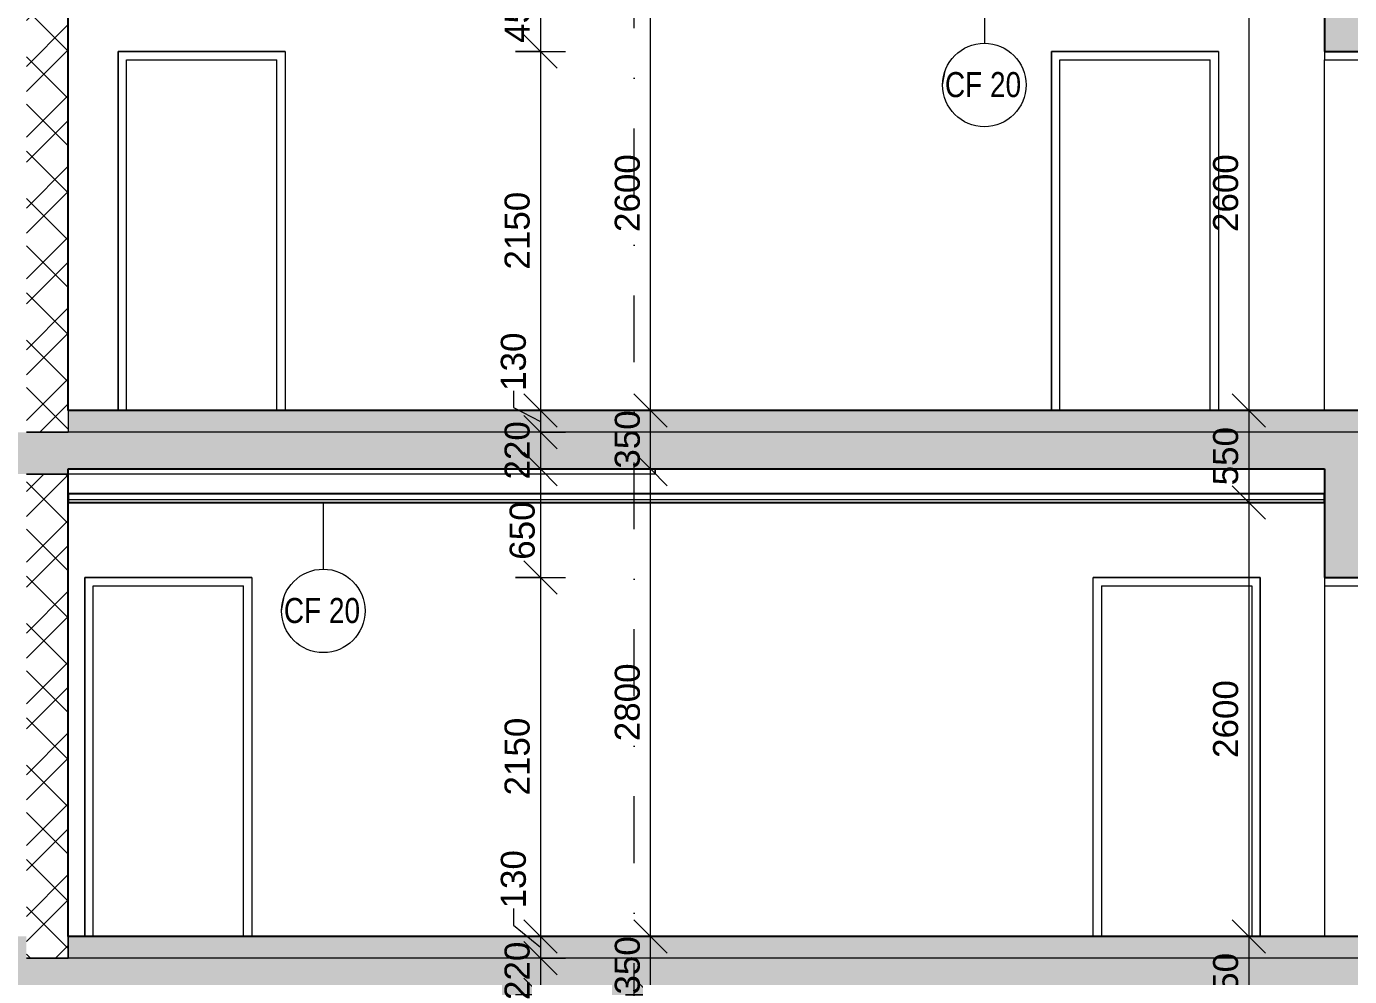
# Model space of a CAD drawing. Header units: millimetres. Extents: x -9657 to 178820, y -8645 to 72638.
# Drawn here: x 37557 to 45482, y 3810 to 9501 of the extents above; entities that cross this region are included whole.
import ezdxf

# ---------------------------------------------------------------- set-up
doc = ezdxf.new("R2010")
doc.units = ezdxf.units.MM
doc.linetypes.add('HA_DashDot_10mm-S3mm', pattern=[1000, 400, -300, 0, -300])
doc.linetypes.add('HA_Dot-S4mm', pattern=[400, 0, -400])
for name, color, linetype, lineweight in [('A-____-____-DIMS', 9, 'Continuous', 5), ('A-____-____-DIMS-100', 9, 'Continuous', 5), ('A-CLNG-____-IDEN', 9, 'Continuous', 9), ('A-CLNG-____-MCUT', 9, 'Continuous', 25), ('A-DOOR-____-MCUT', 9, 'Continuous', 9), ('A-DOOR-____-OTLN', 9, 'Continuous', 9), ('A-DOOR-FRAM-MCUT', 9, 'Continuous', 9), ('A-DOOR-FRAM-OTLN', 9, 'Continuous', 9), ('A-FLOR-____-MCUT', 9, 'Continuous', 25), ('A-FLOR-____-OTLN', 9, 'Continuous', 9), ('A-FLOR-____-PATT', 9, 'Continuous', 25), ('A-FLOR-LEVL-OTLN', 9, 'Continuous', 9), ('A-WALL-____-MCUT', 9, 'Continuous', 25), ('A-WALL-____-PATT', 9, 'Continuous', 25), ('I-WALL-____-MCUT', 9, 'Continuous', 25), ('I-WALL-____-OTLN', 9, 'Continuous', 9), ('S-GRID-____-OTLN', 9, 'Continuous', 5)]:
    doc.layers.add(name, color=color, linetype=linetype, lineweight=lineweight)
doc.styles.add('Arial_1', font='arial.ttf', dxfattribs={"height": 150})
doc.styles.add('Arial_3', font='arial.ttf', dxfattribs={"width": 0.8, "height": 150})
doc.dimstyles.new('Inner_Dimensions', dxfattribs={"dimscale": 304.8, "dimtxt": 153.03891, "dimasz": 0.656168, "dimexe": 0.492126, "dimexo": 0.0625, "dimgap": 0.065617, "dimtad": 1, "dimdec": 0, "dimzin": 0, "dimdsep": 46, "dimtxsty": 'Arial_1', "dimblk1": 'OBLIQUE', "dimblk2": 'OBLIQUE', "dimsah": 1, "dimcen": 0.09, "dimdle": 0.492126, "dimazin": 0, "dimtfac": 1, "dimtdec": 4, "dimtix": 1, "dimtmove": 1, "dimatfit": 3, "dimfxl": 0.492126, "dimfxlon": 1, "dimtvp": 1, "dimtolj": 1, "dimtzin": 0, "dimlwd": 9, "dimlwe": 9, "dimarcsym": 2})
doc.dimstyles.new('Inner_Dimensions_1', dxfattribs={"dimscale": 304.8, "dimtxt": 153.03891, "dimasz": 0.656168, "dimexe": 0.492126, "dimexo": 0.0625, "dimgap": 0.065617, "dimtad": 1, "dimdec": 0, "dimzin": 0, "dimdsep": 46, "dimtxsty": 'Arial_1', "dimblk1": 'OBLIQUE', "dimblk2": 'OBLIQUE', "dimsah": 1, "dimcen": 0.09, "dimdle": 0.492126, "dimazin": 0, "dimtfac": 1, "dimtdec": 4, "dimtix": 1, "dimtmove": 0, "dimatfit": 3, "dimfxl": 0.492126, "dimfxlon": 1, "dimtvp": 1, "dimtolj": 1, "dimtzin": 0, "dimlwd": 9, "dimlwe": 9, "dimarcsym": 2})
doc.dimstyles.new('Inner_Dimensions_2', dxfattribs={"dimscale": 304.8, "dimtxt": 153.03891, "dimasz": 0.656168, "dimexe": 0.492126, "dimexo": 0.0625, "dimgap": 0.065617, "dimtad": 1, "dimdec": 0, "dimzin": 0, "dimdsep": 46, "dimtxsty": 'Arial_1', "dimblk1": 'OBLIQUE', "dimblk2": 'OBLIQUE', "dimsah": 1, "dimcen": 0.09, "dimdle": 0.492126, "dimazin": 0, "dimtfac": 1, "dimtdec": 4, "dimtix": 1, "dimtmove": 2, "dimatfit": 3, "dimfxl": 0.492126, "dimfxlon": 1, "dimtvp": 1, "dimtolj": 1, "dimtzin": 0, "dimlwd": 9, "dimlwe": 9, "dimarcsym": 2})
pattern_1 = [(45, (-49176.07, 1865.4), (-212.132, 212.132), []), (45, (-49026.07, 1865.4), (-212.132, 212.132), []), (315, (-49176.07, 1865.4), (141.4214, 141.4214), [])]

# ---------------------------------------------------------------- blocks, each defined once
blk = doc.blocks.new('HA_DR_Single_Swing_Solid - In_BJ_900x2100_Vstup-V36-ŘEZ C-C OBJEKT C')
at = {"layer": 'A-DOOR-FRAM-OTLN', "color": 50}
for p, q in [((-34084.9, 4050), (-34084.9, 6200)), ((-33084.9, 6200), (-34084.9, 6200)), ((-33084.9, 4050), (-33084.9, 6200)), ((-34034.9, 6150), (-34034.9, 4050)), ((-34034.9, 6150), (-33134.9, 6150)), ((-33134.9, 6150), (-33134.9, 4050))]:
    blk.add_line(p, q, dxfattribs=at)
blk = doc.blocks.new('HA_DR_Single_Swing_Solid - In_BJ_900x2100_Vstup-2040228-ŘEZ C-C OBJEKT C')
at = {"layer": 'A-DOOR-FRAM-OTLN', "color": 50}
for p, q in [((-40124.9, 6200), (-40124.9, 4050)), ((-39124.9, 6200), (-40124.9, 6200)), ((-39124.9, 6200), (-39124.9, 4050)), ((-40074.9, 4050), (-40074.9, 6150)), ((-40074.9, 6150), (-39174.9, 6150)), ((-39174.9, 4050), (-39174.9, 6150))]:
    blk.add_line(p, q, dxfattribs=at)
blk = doc.blocks.new('HA_DR_Single_Swing_Solid - In_BJ_900x2100_Vstup-V38-ŘEZ C-C OBJEKT C')
at = {"layer": 'A-DOOR-____-MCUT', "color": 50}
for p, q in [((-32449.9, 9300), (-32489.9, 9300)), ((-32489.9, 9300), (-32489.9, 7200)), ((-32449.9, 7200), (-32449.9, 9300)), ((-32489.9, 7200), (-32449.9, 7200))]:
    blk.add_line(p, q, dxfattribs=at)
at = {"layer": 'A-DOOR-FRAM-MCUT', "color": 50}
for p, q in [((-32449.9, 9350), (-32699.9, 9350)), ((-32699.9, 9350), (-32699.9, 9300)), ((-32699.9, 9300), (-32449.9, 9300)), ((-32449.9, 9300), (-32449.9, 9350))]:
    blk.add_line(p, q, dxfattribs=at)
at = {"layer": 'A-DOOR-FRAM-OTLN', "color": 50}
blk.add_line((-32699.9, 7200), (-32699.9, 9300), dxfattribs=at)
blk = doc.blocks.new('HA_DR_Single_Swing_Solid - In_BJ_900x2100_Vstup-V41-ŘEZ C-C OBJEKT C')
at = {"layer": 'A-DOOR-____-MCUT', "color": 50}
for p, q in [((-32449.9, 6150), (-32489.9, 6150)), ((-32489.9, 6150), (-32489.9, 4050)), ((-32449.9, 4050), (-32449.9, 6150)), ((-32489.9, 4050), (-32449.9, 4050))]:
    blk.add_line(p, q, dxfattribs=at)
at = {"layer": 'A-DOOR-FRAM-MCUT', "color": 50}
for p, q in [((-32449.9, 6200), (-32699.9, 6200)), ((-32699.9, 6200), (-32699.9, 6150)), ((-32449.9, 6150), (-32449.9, 6200)), ((-32699.9, 6150), (-32449.9, 6150))]:
    blk.add_line(p, q, dxfattribs=at)
at = {"layer": 'A-DOOR-FRAM-OTLN', "color": 50}
blk.add_line((-32699.9, 6150), (-32699.9, 4050), dxfattribs=at)
blk = doc.blocks.new('185-01_OBJEKT C_Central_rvt-2-ŘEZ C-C OBJEKT C')
at = {"layer": 'A-FLOR-____-PATT', "lineweight": 5}
blk.add_hatch(color=7, dxfattribs=at).paths.add_polyline_path([(-23680.3, 7070), (-23434.9, 7070), (-23434.9, 7200), (-40224.9, 7200), (-40224.9, 7070), (-24227.3, 7070)])
at = {"layer": 'A-FLOR-____-PATT', "lineweight": 9}
for points in [[(-45194.9, 6820), (-40224.9, 6820), (-40224.9, 7070), (-45194.9, 7070), (-45194.9, 6825.1)], [(-23074.9, 6850), (-23074.9, 7070), (-40224.9, 7070), (-40224.9, 6850), (-23434.9, 6850)], [(-23434.9, 3700), (-23434.9, 3920), (-45194.9, 3920), (-45194.9, 3700), (-23680.3, 3700)]]:
    blk.add_hatch(color=254, dxfattribs=at).paths.add_polyline_path(points)
at = {"layer": 'A-FLOR-____-PATT', "lineweight": 5}
h = blk.add_hatch(color=7, dxfattribs=at)
h.paths.add_polyline_path([(-44734.9, 3920), (-40474.9, 3920), (-40474.9, 4050), (-44734.9, 4050)])
h.paths.add_polyline_path([(-23584.9, 3920), (-23584.9, 4050), (-40224.9, 4050), (-40224.9, 3920), (-23680.3, 3920)])
at = {"layer": 'A-WALL-____-PATT', "lineweight": 5}
h = blk.add_hatch(dxfattribs=at)
h.set_pattern_fill('FP_22', color=250, style=0, pattern_type=2)
h.set_pattern_definition(pattern_1)
h.paths.add_polyline_path([(-40474.9, 7070), (-40224.9, 7070), (-40224.9, 11106.7), (-40474.9, 11106.7), (-40474.9, 7200)])
at = {"layer": 'A-WALL-____-PATT', "lineweight": 9}
for points in [[(-32699.9, 9350), (-32449.9, 9350), (-32449.9, 10700), (-32699.9, 10700), (-32699.9, 9800)], [(-32449.9, 6200), (-32449.9, 6850), (-32699.9, 6850), (-32699.9, 6200)]]:
    blk.add_hatch(color=254, dxfattribs=at).paths.add_polyline_path(points)
at = {"layer": 'A-WALL-____-PATT', "lineweight": 5}
h = blk.add_hatch(dxfattribs=at)
h.set_pattern_fill('FP_22', color=250, style=0, pattern_type=2)
h.set_pattern_definition(pattern_1)
h.paths.add_polyline_path([(-40474.9, 3920), (-40224.9, 3920), (-40224.9, 6820), (-40474.9, 6820), (-40474.9, 4050)])
at = {"layer": 'A-CLNG-____-MCUT', "color": 10}
for p, q in [((-32699.9, 6702), (-40224.9, 6702)), ((-40224.9, 6702), (-40224.9, 6650)), ((-32699.9, 6650), (-32699.9, 6702)), ((-40224.9, 6650), (-32699.9, 6650))]:
    blk.add_line(p, q, dxfattribs=at)
at = {"layer": 'A-CLNG-____-MCUT', "color": 50, "lineweight": 9}
blk.add_line((-32699.9, 6666), (-40224.9, 6666), dxfattribs=at)
at = {"layer": 'A-FLOR-____-MCUT', "color": 10}
for p, q in [((-23434.9, 7200), (-40224.9, 7200)), ((-40224.9, 6850), (-32699.9, 6850)), ((-40224.9, 6820), (-40224.9, 6850)), ((-23584.9, 4050), (-40224.9, 4050))]:
    blk.add_line(p, q, dxfattribs=at)
at = {"layer": 'A-FLOR-____-MCUT', "color": 50, "lineweight": 9}
for p, q in [((-40224.9, 7070), (-40474.9, 7070)), ((-23434.9, 7070), (-40224.9, 7070)), ((-40474.9, 6820), (-40224.9, 6820)), ((-40224.9, 4050), (-40224.9, 3920)), ((-40224.9, 3920), (-40474.9, 3920)), ((-23584.9, 3920), (-40224.9, 3920))]:
    blk.add_line(p, q, dxfattribs=at)
at = {"layer": 'A-FLOR-____-OTLN', "color": 50}
for p, q in [((-40224.9, 7200), (-40224.9, 7070)), ((-36709.9, 6820), (-40224.9, 6820)), ((-36709.9, 6820), (-36709.9, 6850))]:
    blk.add_line(p, q, dxfattribs=at)
at = {"layer": 'A-WALL-____-MCUT', "color": 50, "lineweight": 9}
for p, q in [((-40474.9, 7070), (-40224.9, 7070)), ((-40224.9, 6820), (-40474.9, 6820)), ((-40224.9, 3920), (-40224.9, 4050)), ((-40474.9, 3920), (-40224.9, 3920))]:
    blk.add_line(p, q, dxfattribs=at)
at = {"layer": 'I-WALL-____-MCUT', "color": 10}
for p, q in [((-40224.9, 7200), (-40224.9, 11004.7)), ((-32699.9, 9800), (-32699.9, 9350)), ((-32699.9, 9350), (-32449.9, 9350)), ((-40224.9, 4050), (-40224.9, 6820)), ((-32699.9, 6850), (-32699.9, 6200)), ((-32699.9, 6200), (-32449.9, 6200))]:
    blk.add_line(p, q, dxfattribs=at)
at = {"layer": 'I-WALL-____-OTLN', "color": 50}
for p, q in [((-39924.9, 7200), (-39924.9, 9350)), ((-39924.9, 9350), (-38924.9, 9350)), ((-38924.9, 9350), (-38924.9, 7200)), ((-34334.9, 7200), (-34334.9, 9350)), ((-34334.9, 9350), (-33334.9, 9350)), ((-33334.9, 9350), (-33334.9, 7200)), ((-36709.9, 6820), (-40224.9, 6820)), ((-36709.9, 6850), (-36709.9, 6820)), ((-40124.9, 4050), (-40124.9, 6200)), ((-40124.9, 6200), (-39124.9, 6200)), ((-39124.9, 6200), (-39124.9, 4050)), ((-34084.9, 4050), (-34084.9, 6200)), ((-34084.9, 6200), (-33084.9, 6200)), ((-33084.9, 6200), (-33084.9, 4050))]:
    blk.add_line(p, q, dxfattribs=at)
at = {"layer": 'A-DOOR-____-OTLN', "color": 50, "lineweight": 9}
for name, p in [('HA_DR_Single_Swing_Solid - In_BJ_900x2100_Vstup-2040228-ŘEZ C-C OBJEKT C', (200, 3150)), ('HA_DR_Single_Swing_Solid - In_BJ_900x2100_Vstup-2040228-ŘEZ C-C OBJEKT C', (5790, 3150)), ('HA_DR_Single_Swing_Solid - In_BJ_900x2100_Vstup-V38-ŘEZ C-C OBJEKT C', (0, 0)), ('HA_DR_Single_Swing_Solid - In_BJ_900x2100_Vstup-2040228-ŘEZ C-C OBJEKT C', (0, 0)), ('HA_DR_Single_Swing_Solid - In_BJ_900x2100_Vstup-V36-ŘEZ C-C OBJEKT C', (0, 0)), ('HA_DR_Single_Swing_Solid - In_BJ_900x2100_Vstup-V41-ŘEZ C-C OBJEKT C', (0, 0))]:
    blk.add_blockref(name, p, dxfattribs=at)
blk = doc.blocks.new('DIMBLOCK52-ŘEZ C-C OBJEKT C')
at = {"layer": 'A-____-____-DIMS-100', "lineweight": 9}
for p, q in [((41295.9, 4050), (41195.9, 4150)), ((41145.9, 4050), (41445.9, 4050)), ((41295.9, 4050), (41145.9, 4050)), ((41295.9, 3700), (41295.9, 4050)), ((41295.9, 4050), (41395.9, 3950)), ((41295.9, 3700), (41195.9, 3800)), ((41145.9, 3700), (41445.9, 3700)), ((41295.9, 3700), (41145.9, 3700)), ((41295.9, 3700), (41395.9, 3600))]:
    blk.add_line(p, q, dxfattribs=at)
at = {"layer": 'A-____-____-DIMS-100', "color": 0, "lineweight": 9, "insert": (41081.2, 3701.9), "char_height": 150, "width": 415.324, "attachment_point": 1, "rotation": 90, "line_spacing_factor": 0.941778, "style": 'Arial_1'}
blk.add_mtext('350', dxfattribs=at)
blk = doc.blocks.new('_Oblique')
at = {"color": 0, "linetype": 'ByBlock', "lineweight": -2}
blk.add_line((-0.5, -0.5), (0.5, 0.5), dxfattribs=at)
blk = doc.blocks.new('DIMBLOCK53-ŘEZ C-C OBJEKT C')
at = {"layer": 'A-____-____-DIMS-100', "lineweight": 9}
for p, q in [((41295.9, 6850), (41195.9, 6950)), ((41145.9, 6850), (41445.9, 6850)), ((41295.9, 6850), (41145.9, 6850)), ((41295.9, 4050), (41295.9, 6850)), ((41295.9, 6850), (41395.9, 6750)), ((41295.9, 4050), (41195.9, 4150)), ((41145.9, 4050), (41445.9, 4050)), ((41295.9, 4050), (41145.9, 4050)), ((41295.9, 4050), (41395.9, 3950))]:
    blk.add_line(p, q, dxfattribs=at)
at = {"layer": 'A-____-____-DIMS-100', "color": 0, "lineweight": 9, "insert": (41081.2, 5219.3), "char_height": 150, "width": 553.765, "attachment_point": 1, "rotation": 90, "line_spacing_factor": 0.941778, "style": 'Arial_1'}
blk.add_mtext('2800', dxfattribs=at)
blk = doc.blocks.new('DIMBLOCK54-ŘEZ C-C OBJEKT C')
at = {"layer": 'A-____-____-DIMS-100', "lineweight": 9}
for p, q in [((41295.9, 7200), (41195.9, 7300)), ((41145.9, 7200), (41445.9, 7200)), ((41295.9, 7200), (41145.9, 7200)), ((41295.9, 6850), (41295.9, 7200)), ((41295.9, 7200), (41395.9, 7100)), ((41295.9, 6850), (41195.9, 6950)), ((41145.9, 6850), (41445.9, 6850)), ((41295.9, 6850), (41145.9, 6850)), ((41295.9, 6850), (41395.9, 6750))]:
    blk.add_line(p, q, dxfattribs=at)
at = {"layer": 'A-____-____-DIMS-100', "color": 0, "lineweight": 9, "insert": (41081.2, 6851.9), "char_height": 150, "width": 415.324, "attachment_point": 1, "rotation": 90, "line_spacing_factor": 0.941778, "style": 'Arial_1'}
blk.add_mtext('350', dxfattribs=at)
blk = doc.blocks.new('DIMBLOCK55-ŘEZ C-C OBJEKT C')
at = {"layer": 'A-____-____-DIMS-100', "lineweight": 9}
for p, q in [((41295.9, 9800), (41195.9, 9900)), ((41145.9, 9800), (41445.9, 9800)), ((41295.9, 9800), (41145.9, 9800)), ((41295.9, 7200), (41295.9, 9800)), ((41295.9, 9800), (41395.9, 9700)), ((41295.9, 7200), (41195.9, 7300)), ((41145.9, 7200), (41445.9, 7200)), ((41295.9, 7200), (41145.9, 7200)), ((41295.9, 7200), (41395.9, 7100))]:
    blk.add_line(p, q, dxfattribs=at)
at = {"layer": 'A-____-____-DIMS-100', "color": 0, "lineweight": 9, "insert": (41081.2, 8269.3), "char_height": 150, "width": 553.765, "attachment_point": 1, "rotation": 90, "line_spacing_factor": 0.941778, "style": 'Arial_1'}
blk.add_mtext('2600', dxfattribs=at)
blk = doc.blocks.new('DIMBLOCK57-ŘEZ C-C OBJEKT C')
at = {"layer": 'A-____-____-DIMS-100', "lineweight": 9}
for p, q in [((40635.9, 9950), (40635.9, 9350)), ((40635.9, 9800), (40535.9, 9900)), ((40785.9, 9800), (40485.9, 9800)), ((40635.9, 9800), (40735.9, 9700)), ((40635.9, 9800), (40785.9, 9800)), ((40635.9, 9350), (40535.9, 9450)), ((40485.9, 9350), (40785.9, 9350)), ((40635.9, 9350), (40485.9, 9350)), ((40635.9, 9350), (40735.9, 9250))]:
    blk.add_line(p, q, dxfattribs=at)
at = {"layer": 'A-____-____-DIMS-100', "color": 0, "lineweight": 9, "insert": (40421.1, 9401.9), "char_height": 150, "width": 415.324, "attachment_point": 1, "rotation": 90, "line_spacing_factor": 0.941778, "style": 'Arial_1'}
blk.add_mtext('450', dxfattribs=at)
blk = doc.blocks.new('DIMBLOCK58-ŘEZ C-C OBJEKT C')
at = {"layer": 'A-____-____-DIMS-100', "lineweight": 9}
for p, q in [((40635.9, 9350), (40535.9, 9450)), ((40485.9, 9350), (40785.9, 9350)), ((40635.9, 9350), (40485.9, 9350)), ((40635.9, 9350), (40635.9, 7200)), ((40635.9, 9350), (40735.9, 9250)), ((40635.9, 7200), (40535.9, 7300)), ((40785.9, 7200), (40485.9, 7200)), ((40635.9, 7200), (40735.9, 7100)), ((40635.9, 7200), (40785.9, 7200))]:
    blk.add_line(p, q, dxfattribs=at)
at = {"layer": 'A-____-____-DIMS-100', "color": 0, "lineweight": 9, "insert": (40421.1, 8044.3), "char_height": 150, "width": 553.765, "attachment_point": 1, "rotation": 90, "line_spacing_factor": 0.941778, "style": 'Arial_1'}
blk.add_mtext('2150', dxfattribs=at)
blk = doc.blocks.new('DIMBLOCK59-ŘEZ C-C OBJEKT C')
at = {"layer": 'A-____-____-DIMS-100', "lineweight": 9}
for p, q in [((40475.6, 7317.7), (40475.6, 7217.7)), ((40635.9, 7200), (40535.9, 7300)), ((40475.6, 7217.7), (40635.9, 7135)), ((40785.9, 7200), (40485.9, 7200)), ((40635.9, 7070), (40535.9, 7170)), ((40635.9, 7200), (40635.9, 7070)), ((40635.9, 7200), (40735.9, 7100)), ((40635.9, 7200), (40785.9, 7200)), ((40785.9, 7070), (40485.9, 7070)), ((40635.9, 7070), (40735.9, 6970)), ((40635.9, 7070), (40785.9, 7070))]:
    blk.add_line(p, q, dxfattribs=at)
at = {"layer": 'A-____-____-DIMS-100', "color": 0, "lineweight": 9, "insert": (40398.6, 7317.7), "char_height": 150, "width": 415.324, "attachment_point": 1, "rotation": 90, "line_spacing_factor": 0.941778, "style": 'Arial_1'}
blk.add_mtext('130', dxfattribs=at)
blk = doc.blocks.new('DIMBLOCK60-ŘEZ C-C OBJEKT C')
at = {"layer": 'A-____-____-DIMS-100', "lineweight": 9}
for p, q in [((40635.9, 7070), (40535.9, 7170)), ((40785.9, 7070), (40485.9, 7070)), ((40635.9, 7070), (40635.9, 6850)), ((40635.9, 7070), (40735.9, 6970)), ((40635.9, 7070), (40785.9, 7070)), ((40635.9, 6850), (40535.9, 6950)), ((40785.9, 6850), (40485.9, 6850)), ((40635.9, 6850), (40735.9, 6750)), ((40635.9, 6850), (40785.9, 6850))]:
    blk.add_line(p, q, dxfattribs=at)
at = {"layer": 'A-____-____-DIMS-100', "color": 0, "lineweight": 9, "insert": (40421.1, 6786.9), "char_height": 150, "width": 415.324, "attachment_point": 1, "rotation": 90, "line_spacing_factor": 0.941778, "style": 'Arial_1'}
blk.add_mtext('220', dxfattribs=at)
blk = doc.blocks.new('DIMBLOCK61-ŘEZ C-C OBJEKT C')
at = {"layer": 'A-____-____-DIMS-100', "lineweight": 9}
for p, q in [((40635.9, 6850), (40535.9, 6950)), ((40785.9, 6850), (40485.9, 6850)), ((40635.9, 6850), (40635.9, 6200)), ((40635.9, 6850), (40735.9, 6750)), ((40635.9, 6850), (40785.9, 6850)), ((40635.9, 6200), (40535.9, 6300)), ((40485.9, 6200), (40785.9, 6200)), ((40635.9, 6200), (40485.9, 6200)), ((40635.9, 6200), (40735.9, 6100))]:
    blk.add_line(p, q, dxfattribs=at)
at = {"layer": 'A-____-____-DIMS-100', "color": 0, "lineweight": 9, "insert": (40451.5, 6306.3), "char_height": 150, "width": 415.324, "attachment_point": 1, "rotation": 90, "line_spacing_factor": 0.941778, "style": 'Arial_1'}
blk.add_mtext('650', dxfattribs=at)
blk = doc.blocks.new('DIMBLOCK62-ŘEZ C-C OBJEKT C')
at = {"layer": 'A-____-____-DIMS-100', "lineweight": 9}
for p, q in [((40635.9, 6200), (40535.9, 6300)), ((40485.9, 6200), (40785.9, 6200)), ((40635.9, 6200), (40485.9, 6200)), ((40635.9, 6200), (40635.9, 4050)), ((40635.9, 6200), (40735.9, 6100)), ((40635.9, 4050), (40535.9, 4150)), ((40785.9, 4050), (40485.9, 4050)), ((40635.9, 4050), (40735.9, 3950)), ((40635.9, 4050), (40785.9, 4050))]:
    blk.add_line(p, q, dxfattribs=at)
at = {"layer": 'A-____-____-DIMS-100', "color": 0, "lineweight": 9, "insert": (40421.1, 4894.3), "char_height": 150, "width": 553.765, "attachment_point": 1, "rotation": 90, "line_spacing_factor": 0.941778, "style": 'Arial_1'}
blk.add_mtext('2150', dxfattribs=at)
blk = doc.blocks.new('DIMBLOCK63-ŘEZ C-C OBJEKT C')
at = {"layer": 'A-____-____-DIMS-100', "lineweight": 9}
for p, q in [((40475.6, 4217.7), (40475.6, 4117.7)), ((40635.9, 4050), (40535.9, 4150)), ((40475.6, 4117.7), (40635.9, 3985)), ((40785.9, 4050), (40485.9, 4050)), ((40635.9, 4050), (40635.9, 3920)), ((40635.9, 4050), (40735.9, 3950)), ((40635.9, 4050), (40785.9, 4050)), ((40635.9, 3920), (40535.9, 4020)), ((40785.9, 3920), (40485.9, 3920)), ((40635.9, 3920), (40735.9, 3820)), ((40635.9, 3920), (40785.9, 3920))]:
    blk.add_line(p, q, dxfattribs=at)
at = {"layer": 'A-____-____-DIMS-100', "color": 0, "lineweight": 9, "insert": (40398.6, 4217.7), "char_height": 150, "width": 415.324, "attachment_point": 1, "rotation": 90, "line_spacing_factor": 0.941778, "style": 'Arial_1'}
blk.add_mtext('130', dxfattribs=at)
blk = doc.blocks.new('DIMBLOCK64-ŘEZ C-C OBJEKT C')
at = {"layer": 'A-____-____-DIMS-100', "lineweight": 9}
for p, q in [((40635.9, 3920), (40535.9, 4020)), ((40785.9, 3920), (40485.9, 3920)), ((40635.9, 3920), (40635.9, 3700)), ((40635.9, 3920), (40735.9, 3820)), ((40635.9, 3920), (40785.9, 3920)), ((40635.9, 3700), (40535.9, 3800)), ((40785.9, 3700), (40485.9, 3700)), ((40635.9, 3700), (40735.9, 3600)), ((40635.9, 3700), (40785.9, 3700))]:
    blk.add_line(p, q, dxfattribs=at)
at = {"layer": 'A-____-____-DIMS-100', "color": 0, "lineweight": 9, "insert": (40421.1, 3669.4), "char_height": 150, "width": 415.324, "attachment_point": 1, "rotation": 90, "line_spacing_factor": 0.941778, "style": 'Arial_1'}
blk.add_mtext('220', dxfattribs=at)
blk = doc.blocks.new('HA_Tag_Ceiling - Group _ Type Mark-1822524-ŘEZ C-C OBJEKT C')
at = {"layer": 'A-CLNG-____-IDEN'}
blk.add_line((-34987.4, 9150.1), (-34972.3, 9235.6), dxfattribs=at)
blk.add_circle((-34737.4, 9150.1), 250, dxfattribs=at)
blk = doc.blocks.new('DIMBLOCK105-ŘEZ C-C OBJEKT C')
at = {"layer": 'A-____-____-DIMS-100', "lineweight": 9}
for p, q in [((44879.5, 9800), (44779.5, 9900)), ((45029.5, 9800), (44729.5, 9800)), ((44879.5, 9800), (44879.5, 7200)), ((44879.5, 9800), (44979.5, 9700)), ((44879.5, 9800), (45029.5, 9800)), ((44879.5, 7200), (44779.5, 7300)), ((45029.5, 7200), (44729.5, 7200)), ((44879.5, 7200), (44979.5, 7100)), ((44879.5, 7200), (45029.5, 7200))]:
    blk.add_line(p, q, dxfattribs=at)
at = {"layer": 'A-____-____-DIMS-100', "color": 0, "lineweight": 9, "insert": (44664.8, 8269.3), "char_height": 150, "width": 553.765, "attachment_point": 1, "rotation": 90, "line_spacing_factor": 0.941778, "style": 'Arial_1'}
blk.add_mtext('2600', dxfattribs=at)
blk = doc.blocks.new('DIMBLOCK106-ŘEZ C-C OBJEKT C')
at = {"layer": 'A-____-____-DIMS-100', "lineweight": 9}
for p, q in [((44879.5, 7200), (44779.5, 7300)), ((45029.5, 7200), (44729.5, 7200)), ((44879.5, 7200), (44879.5, 6650)), ((44879.5, 7200), (44979.5, 7100)), ((44879.5, 7200), (45029.5, 7200)), ((44879.5, 6650), (44779.5, 6750)), ((45029.5, 6650), (44729.5, 6650)), ((44879.5, 6650), (44979.5, 6550)), ((44879.5, 6650), (45029.5, 6650))]:
    blk.add_line(p, q, dxfattribs=at)
at = {"layer": 'A-____-____-DIMS-100', "color": 0, "lineweight": 9, "insert": (44664.8, 6751.9), "char_height": 150, "width": 415.324, "attachment_point": 1, "rotation": 90, "line_spacing_factor": 0.941778, "style": 'Arial_1'}
blk.add_mtext('550', dxfattribs=at)
blk = doc.blocks.new('DIMBLOCK107-ŘEZ C-C OBJEKT C')
at = {"layer": 'A-____-____-DIMS-100', "lineweight": 9}
for p, q in [((44879.5, 6650), (44779.5, 6750)), ((45029.5, 6650), (44729.5, 6650)), ((44879.5, 6650), (44879.5, 4050)), ((44879.5, 6650), (44979.5, 6550)), ((44879.5, 6650), (45029.5, 6650)), ((44879.5, 4050), (44779.5, 4150)), ((45029.5, 4050), (44729.5, 4050)), ((44879.5, 4050), (44979.5, 3950)), ((44879.5, 4050), (45029.5, 4050))]:
    blk.add_line(p, q, dxfattribs=at)
at = {"layer": 'A-____-____-DIMS-100', "color": 0, "lineweight": 9, "insert": (44664.8, 5119.3), "char_height": 150, "width": 553.765, "attachment_point": 1, "rotation": 90, "line_spacing_factor": 0.941778, "style": 'Arial_1'}
blk.add_mtext('2600', dxfattribs=at)
blk = doc.blocks.new('DIMBLOCK108-ŘEZ C-C OBJEKT C')
at = {"layer": 'A-____-____-DIMS-100', "lineweight": 9}
for p, q in [((44879.5, 4050), (44779.5, 4150)), ((45029.5, 4050), (44729.5, 4050)), ((44879.5, 4050), (44879.5, 3500)), ((44879.5, 4050), (44979.5, 3950)), ((44879.5, 4050), (45029.5, 4050)), ((44879.5, 3500), (44779.5, 3600)), ((45029.5, 3500), (44729.5, 3500)), ((44879.5, 3500), (44979.5, 3400)), ((44879.5, 3500), (45029.5, 3500))]:
    blk.add_line(p, q, dxfattribs=at)
at = {"layer": 'A-____-____-DIMS-100', "color": 0, "lineweight": 9, "insert": (44664.8, 3601.9), "char_height": 150, "width": 415.324, "attachment_point": 1, "rotation": 90, "line_spacing_factor": 0.941778, "style": 'Arial_1'}
blk.add_mtext('550', dxfattribs=at)

msp = doc.modelspace()

# ---------------------------------------------------------------- linework, layer by layer
at = {"layer": 'A-CLNG-____-IDEN'}
for p, q in [((43294.9, 9800), (43294.9, 9400.1)), ((39335.3, 6650), (39335.3, 6250.1))]:
    msp.add_line(p, q, dxfattribs=at)
at = {"layer": 'A-FLOR-LEVL-OTLN', "linetype": 'HA_Dot-S4mm', "lineweight": 5}
for p, q in [((22260.1, 7200), (59899.9, 7200)), ((22260.1, 4050), (59899.9, 4050))]:
    msp.add_line(p, q, dxfattribs=at)
at = {"layer": 'S-GRID-____-OTLN', "linetype": 'HA_DashDot_10mm-S3mm', "lineweight": 9}
msp.add_line((41198.2, -4511.3), (41198.2, 12450.2), dxfattribs=at)

# ---------------------------------------------------------------- block references
at = {"lineweight": 5}
msp.add_blockref('185-01_OBJEKT C_Central_rvt-2-ŘEZ C-C OBJEKT C', (78032.3, 0), dxfattribs=at)
at = {"layer": 'A-CLNG-____-IDEN'}
for p in [(78032.3, 0), (74072.7, -3150)]:
    msp.add_blockref('HA_Tag_Ceiling - Group _ Type Mark-1822524-ŘEZ C-C OBJEKT C', p, dxfattribs=at)

# ---------------------------------------------------------------- texts
at = {"layer": 'A-CLNG-____-IDEN', "lineweight": 5, "char_height": 150, "width": 564.388, "attachment_point": 1, "style": 'Arial_3'}
for insert in [(43058.8, 9227.4), (39099.2, 6077.4)]:
    msp.add_mtext('CF 20', dxfattribs=dict(at, insert=insert))

# ---------------------------------------------------------------- dimensions: what is measured, and where the dimension line sits
at = {"layer": 'A-____-____-DIMS', "lineweight": 9}
for base, p1, p2, override, picture, middle in [((40635.9, 9350), (40785.9, 9800), (40485.9, 9350), {"dimpost": '<>', "dimfxl": 540.832691}, 'DIMBLOCK57-ŘEZ C-C OBJEKT C', (40539.3, 9575)), ((41295.9, 9800), (41145.9, 7200), (41145.9, 9800), {"dimpost": '<>', "dimfxl": 2600}, 'DIMBLOCK55-ŘEZ C-C OBJEKT C', (41199.4, 8500)), ((44879.5, 7200), (45029.5, 9800), (45029.5, 7200), {"dimpost": '<>', "dimfxl": 2600}, 'DIMBLOCK105-ŘEZ C-C OBJEKT C', (44782.9, 8500)), ((40635.9, 7200), (40485.9, 9350), (40785.9, 7200), {"dimpost": '<>', "dimfxl": 2170.829335}, 'DIMBLOCK58-ŘEZ C-C OBJEKT C', (40539.3, 8275)), ((41295.9, 7200), (41145.9, 6850), (41145.9, 7200), {"dimpost": '<>', "dimfxl": 350}, 'DIMBLOCK54-ŘEZ C-C OBJEKT C', (41199.3, 7025)), ((44879.5, 6650), (45029.5, 7200), (45029.5, 6650), {"dimpost": '<>', "dimfxl": 550}, 'DIMBLOCK106-ŘEZ C-C OBJEKT C', (44782.9, 6925)), ((40635.9, 6850), (40785.9, 7070), (40785.9, 6850), {"dimpost": '<>', "dimfxl": 220}, 'DIMBLOCK60-ŘEZ C-C OBJEKT C', (40539.3, 6960)), ((41295.9, 6850), (41145.9, 4050), (41145.9, 6850), {"dimpost": '<>', "dimfxl": 2800}, 'DIMBLOCK53-ŘEZ C-C OBJEKT C', (41199.4, 5450)), ((44879.5, 4050), (45029.5, 6650), (45029.5, 4050), {"dimpost": '<>', "dimfxl": 2600}, 'DIMBLOCK107-ŘEZ C-C OBJEKT C', (44782.9, 5350)), ((40635.9, 4050), (40485.9, 6200), (40785.9, 4050), {"dimpost": '<>', "dimfxl": 2170.829335}, 'DIMBLOCK62-ŘEZ C-C OBJEKT C', (40539.3, 5125)), ((41295.9, 4050), (41145.9, 3700), (41145.9, 4050), {"dimpost": '<>', "dimfxl": 350}, 'DIMBLOCK52-ŘEZ C-C OBJEKT C', (41199.3, 3875)), ((44879.5, 3500), (45029.5, 4050), (45029.5, 3500), {"dimpost": '<>', "dimfxl": 550}, 'DIMBLOCK108-ŘEZ C-C OBJEKT C', (44782.9, 3775))]:
    dim = msp.add_linear_dim(base=base, p1=p1, p2=p2, angle=90, dimstyle='Inner_Dimensions_1', override=override, dxfattribs=at)
    dim.commit()
    dim.dimension.update_dxf_attribs({"geometry": picture, "text_midpoint": middle})
for base, p1, p2, dimstyle, override, picture, middle in [((40635.9, 7070), (40785.9, 7200), (40785.9, 7070), 'Inner_Dimensions', {"dimpost": '<>', "dimfxl": 130}, 'DIMBLOCK59-ŘEZ C-C OBJEKT C', (40498.6, 7525.4)), ((40635.9, 6200), (40785.9, 6850), (40485.9, 6200), 'Inner_Dimensions_2', {"dimpost": '<>', "dimfxl": 715.891053}, 'DIMBLOCK61-ŘEZ C-C OBJEKT C', (40551.5, 6514)), ((40635.9, 3920), (40785.9, 4050), (40785.9, 3920), 'Inner_Dimensions', {"dimpost": '<>', "dimfxl": 130}, 'DIMBLOCK63-ŘEZ C-C OBJEKT C', (40498.6, 4425.4)), ((40635.9, 3700), (40785.9, 3920), (40785.9, 3700), 'Inner_Dimensions_2', {"dimpost": '<>', "dimfxl": 220}, 'DIMBLOCK64-ŘEZ C-C OBJEKT C', (40521.1, 3877.1))]:
    dim = msp.add_linear_dim(base=base, p1=p1, p2=p2, angle=90, dimstyle=dimstyle, override=override, dxfattribs=at)
    dim.commit()
    dim.dimension.update_dxf_attribs({"geometry": picture, "text_midpoint": middle, "dimtype": 160, "text_rotation": 90})

doc.saveas('drawing.dxf')
